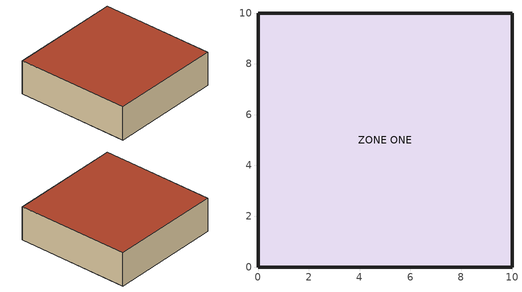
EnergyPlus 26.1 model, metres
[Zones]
ZONE ONE
 floor adiabatic (SL Floor): 10,0 0,0 0,10 10,10 z0
 wall outside (SL Wall): 0,0 10,0 10,10 0,10 0,0 z0:3
 roof outside (SL Roof): 0,10 0,0 10,0 10,10 z3
[Building]
Single Zone Sri Lanka Room: North Axis {deg}=0; Terrain=City; Loads Convergence Tolerance Value {W}=0.04; Temperature Convergence Tolerance Value {deltaC}=0.004; Solar Distribution=MinimalShadowing; Maximum Number of Warmup Days=30; Minimum Number of Warmup Days=6
[Site:Location]
Colombo Sri Lanka: Latitude {deg}=6.9; Longitude {deg}=79.85; Time Zone {hr}=5.5; Elevation {m}=8
[SizingPeriod:DesignDay]
Colombo Ann Clg 1% Condns DB: Month=4; Day of Month=21; Day Type=SummerDesignDay; Maximum Dry-Bulb Temperature {C}=34; Daily Dry-Bulb Temperature Range {deltaC}=7; Humidity Condition Type=Wetbulb; Wetbulb or DewPoint at Maximum Dry-Bulb {C}=27; Barometric Pressure {Pa}=101325; Wind Speed {m/s}=3.5; Wind Direction {deg}=210; Rain Indicator=No; Snow Indicator=No; Daylight Saving Time Indicator=No; Solar Model Indicator=ASHRAEClearSky; Sky Clearness=1
[Material] Thermal Absorptance=0.9
Name | Roughness | Thickness {m} | Conductivity {W/m-K} | Density {kg/m3} | Specific Heat {J/kg-K} | Solar Absorptance | Visible Absorptance
Cement Plaster | Smooth | 0.015 | 0.72 | 1860 | 840 | 0.7 | 0.7
Burnt Clay Brick | MediumRough | 0.23 | 0.72 | 1920 | 835 | 0.65 | 0.65
RC Slab; Concrete Slab On Grade | MediumRough | 0.15 | 1.73 | 2300 | 880 | 0.65 | 0.65
Cement Screed | MediumSmooth | 0.05 | 0.72 | 1860 | 840 | 0.55 | 0.55
Ceramic Tile | Smooth | 0.01 | 1.3 | 2500 | 840 | 0.6 | 0.6
[Material:NoMass]
Roof Air Gap: Roughness=Smooth; Thermal Resistance {m2-K/W}=0.18; Thermal Absorptance=0.9; Solar Absorptance=0.5; Visible Absorptance=0.5
[Construction]
SL Wall: Cement Plaster, Burnt Clay Brick, Cement Plaster
SL Roof: Cement Screed, RC Slab, Roof Air Gap
SL Floor: Concrete Slab On Grade, Ceramic Tile
[Zone]
ZONE ONE: Type=1; Multiplier=1; Ceiling Height {m}=3; Volume {m3}=300
[People]
Zone People: Zone or ZoneList=ZONE ONE; Number of People Schedule=OccupancySchedule; Number of People Calculation Method=People; Number of People {people}=8; Fraction Radiant=0.3; Activity Level Schedule=ActivityLevelSchedule; Carbon Dioxide Generation Rate {m3/s-W}=3.82E-8; Enable ASHRAE 55 Comfort Warnings=No; Mean Radiant Temperature Calculation Type=EnclosureAveraged
[Zone equipment]
ZONE ONE: Zone1 Ideal Loads
[ZoneHVAC:IdealLoadsAirSystem]
Zone1 Ideal Loads: Maximum Heating Supply Air Temperature {C}=50; Minimum Cooling Supply Air Temperature {C}=14; Maximum Heating Supply Air Humidity Ratio {kgWater/kgDryAir}=0.015; Minimum Cooling Supply Air Humidity Ratio {kgWater/kgDryAir}=0.01; Heating Limit=NoLimit; Cooling Limit=LimitFlowRate; Maximum Cooling Air Flow Rate {m3/s}  ← EMS overrides this=2; Heating Availability Schedule=AlwaysOn; Cooling Availability Schedule=AlwaysOn; Dehumidification Control Type=ConstantSupplyHumidityRatio; Humidification Control Type=ConstantSupplyHumidityRatio
[EnergyManagementSystem:Sensor]
Name | Output:Variable or Output:Meter Index Key | Output:Variable or Output:Meter | Output:Variable Index Key | Output:Variable
sensor_T | ZONE ONE | Zone Mean Air Temperature
sensor_RH |  |  | ZONE ONE | Zone Air Relative Humidity
sensor_CO2 |  |  | ZONE ONE | Zone Air CO2 Concentration
[EnergyManagementSystem:Actuator]
act_mdot: Actuated Component Unique=Zone1 Ideal Loads; Actuated Component Type=Ideal Loads Air System; Actuated Component Control Type=Air Mass Flow Rate
[EnergyManagementSystem:Program]
FallbackFlowControl: IF sensor_T > 23; SET ems_mdot_setpoint = 0.10; ELSE; SET ems_mdot_setpoint = 0.02; ENDIF; SET act_mdot = ems_mdot_setpoint
[EnergyManagementSystem:ProgramCallingManager]
FallbackManager: BeginTimestepBeforePredictor; FallbackFlowControl
[EnergyManagementSystem:OutputVariable] Type of Data in Variable=Averaged; Update Frequency=ZoneTimestep
Name | EMS Variable | Units
EMS Zone Temperature | sensor_T | C
EMS Zone RH | sensor_RH | %
EMS Zone CO2 | sensor_CO2 | ppm
EMS Mass Flow Setpoint | ems_mdot_setpoint | m3/s
[Schedule:Constant]
AlwaysOn: On/Off, 1
ActivityLevelSchedule: 120
[Schedule:Compact]
OccupancySchedule: Through: 12/31, For: Weekdays, Until: 08:00, 0, Until: 18:00, 1, Until: 24:00, 0, For: AllOtherDays, Until: 24:00, 0
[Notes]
FILE:    1Zone_SriLanka_Controlled.idf
DESC:    10m x 10m x 3m single zone room, Sri Lanka climate
construction. Ideal-loads HVAC with EMS actuator for
supply mass-flow control. Sensors: Temp, Humidity, CO2.
LOCATION: Colombo, Sri Lanka
SIMULATION CONTROL
LOCATION — Colombo, Sri Lanka
WMO 434010 | Lat 6.9°N | Lon 79.85°E | Elev 8m | UTC+5.5
Design day: hottest month April (pre-monsoon peak ~34°C)
MATERIALS — Sri Lankan tropical construction
Walls:  Burnt clay brick (230mm) + cement plaster (15mm each side)
Roof:   Reinforced concrete slab (150mm) + screed + ceiling air gap
Floor:  Concrete slab on grade (150mm) + ceramic tile (10mm)
Brick thermal properties reflect dense local burnt clay.
High thermal mass helps damp the large diurnal swing.
--- Plaster (15 mm cement-sand) ---
--- Burnt clay brick (230 mm) ---
--- RC slab (150 mm) for roof ---
